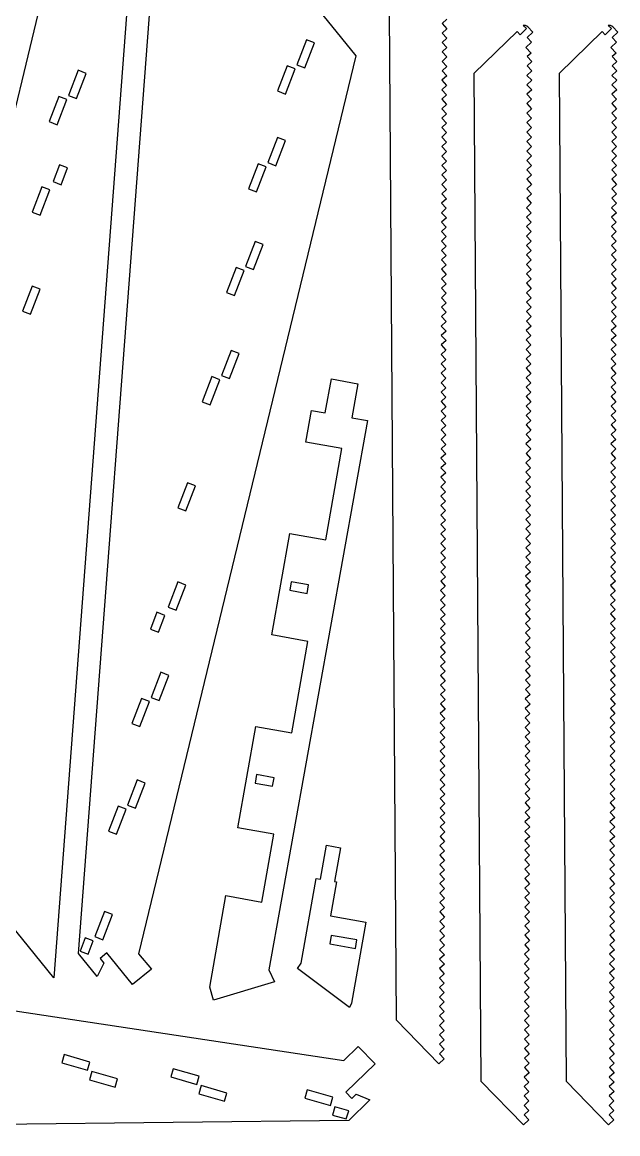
# Model space of a CAD drawing. Extents: x 12 to 2357, y -4 to 494.
# Drawn here: x 775.2 to 879.1, y 12.3 to 206.2 of the extents above; entities that cross this region are included whole.
import ezdxf

# ---------------------------------------------------------------- set-up
doc = ezdxf.new("R2010")
doc.units = 0
doc.layers.get('0').update_dxf_attribs({"linetype": 'CONTINUOUS'})

msp = doc.modelspace()

# ---------------------------------------------------------------- linework, layer by layer
for p, q in [((784.99, 43.79), (799.97, 241.65)), ((799.97, 241.65), (833.4, 200.37)), ((747.23, 80.8), (785.14, 237.43)), ((795.64, 237.39), (780.66, 39.52)), ((840.49, 32.12), (839.28, 208.01)), ((849.29, 206.75), (848.47, 205.99)), ((848.47, 205.99), (849.28, 205.1)), ((863.2, 205.11), (862.6, 205.63)), ((878.04, 205.11), (877.44, 205.63)), ((849.28, 205.1), (848.46, 204.33)), ((848.46, 204.33), (849.27, 203.46)), ((854.08, 197.34), (861.55, 204.6)), ((861.55, 204.6), (862.1, 204.03)), ((862.1, 204.03), (863.2, 205.11)), ((864.28, 204.48), (863.29, 203.56)), ((863.4, 205.42), (864.28, 204.48)), ((868.92, 197.34), (876.39, 204.6)), ((876.39, 204.6), (876.94, 204.03)), ((876.94, 204.03), (878.04, 205.11)), ((879.12, 204.48), (878.13, 203.56)), ((878.24, 205.42), (879.12, 204.48)), ((824.76, 203.18), (823.08, 198.8)), ((824.48, 198.26), (826.16, 202.64)), ((826.16, 202.64), (824.76, 203.18)), ((849.27, 203.46), (848.45, 202.69)), ((848.45, 202.69), (849.27, 201.8)), ((849.27, 201.8), (848.45, 201.04)), ((864.05, 202.74), (863.05, 201.82)), ((863.05, 201.82), (863.98, 200.81)), ((863.29, 203.56), (864.05, 202.74)), ((878.89, 202.74), (877.89, 201.82)), ((877.89, 201.82), (878.82, 200.81)), ((878.13, 203.56), (878.89, 202.74)), ((833.4, 200.37), (795.49, 43.74)), ((848.45, 201.04), (849.27, 200.16)), ((849.27, 200.16), (848.45, 199.39)), ((863.98, 200.81), (863.28, 200.26)), ((863.28, 200.26), (864.1, 199.38)), ((878.82, 200.81), (878.12, 200.26)), ((878.12, 200.26), (878.94, 199.38)), ((784.91, 197.84), (783.23, 193.46)), ((786.31, 197.3), (784.91, 197.84)), ((821.4, 198.61), (819.72, 194.23)), ((821.12, 193.7), (822.8, 198.07)), ((822.8, 198.07), (821.4, 198.61)), ((823.08, 198.8), (824.48, 198.26)), ((849.27, 198.51), (848.44, 197.74)), ((848.45, 199.39), (849.27, 198.51)), ((864.1, 199.38), (863.28, 198.61)), ((863.28, 198.61), (864.1, 197.73)), ((878.94, 199.38), (878.12, 198.61)), ((878.12, 198.61), (878.94, 197.73)), ((784.63, 192.92), (786.31, 197.3)), ((849.26, 196.86), (848.43, 196.09)), ((848.43, 196.09), (849.25, 195.2)), ((848.44, 197.74), (849.26, 196.86)), ((855.3, 21.45), (854.08, 197.34)), ((864.1, 197.73), (863.27, 196.96)), ((863.27, 196.96), (864.09, 196.09)), ((864.09, 196.09), (863.27, 195.32)), ((870.14, 21.45), (868.92, 197.34)), ((878.94, 197.73), (878.11, 196.96)), ((878.11, 196.96), (878.93, 196.09)), ((878.93, 196.09), (878.11, 195.32)), ((819.72, 194.23), (821.12, 193.7)), ((849.25, 195.2), (848.43, 194.43)), ((848.43, 194.43), (849.25, 193.55)), ((864.09, 194.43), (863.26, 193.67)), ((863.27, 195.32), (864.09, 194.43)), ((878.93, 194.43), (878.1, 193.67)), ((878.11, 195.32), (878.93, 194.43)), ((781.55, 193.27), (779.87, 188.89)), ((781.27, 188.35), (782.95, 192.73)), ((782.95, 192.73), (781.55, 193.27)), ((783.23, 193.46), (784.63, 192.92)), ((849.25, 193.55), (848.43, 192.78)), ((848.43, 192.78), (849.25, 191.9)), ((864.08, 192.79), (863.25, 192.02)), ((863.25, 192.02), (864.08, 191.14)), ((863.26, 193.67), (864.08, 192.79)), ((878.92, 192.79), (878.09, 192.02)), ((878.09, 192.02), (878.92, 191.14)), ((878.1, 193.67), (878.92, 192.79)), ((849.24, 190.26), (848.42, 189.49)), ((849.25, 191.9), (848.43, 191.13)), ((848.43, 191.13), (849.24, 190.26)), ((864.08, 191.14), (863.26, 190.37)), ((863.26, 190.37), (864.07, 189.49)), ((878.92, 191.14), (878.1, 190.37)), ((878.1, 190.37), (878.91, 189.49)), ((779.87, 188.89), (781.27, 188.35)), ((848.42, 189.49), (849.24, 188.6)), ((849.24, 188.6), (848.42, 187.84)), ((864.07, 189.49), (863.25, 188.72)), ((863.25, 188.72), (864.07, 187.84)), ((878.91, 189.49), (878.09, 188.72)), ((878.09, 188.72), (878.91, 187.84)), ((849.24, 186.96), (848.41, 186.19)), ((848.41, 186.19), (849.23, 185.3)), ((848.42, 187.84), (849.24, 186.96)), ((864.06, 186.19), (863.23, 185.42)), ((864.07, 187.84), (863.25, 187.07)), ((863.25, 187.07), (864.06, 186.19)), ((878.9, 186.19), (878.07, 185.42)), ((878.91, 187.84), (878.09, 187.07)), ((878.09, 187.07), (878.9, 186.19)), ((819.7, 186.12), (818.02, 181.73)), ((819.42, 181.2), (821.1, 185.58)), ((821.1, 185.58), (819.7, 186.12)), ((849.23, 185.3), (848.41, 184.54)), ((848.41, 184.54), (849.23, 183.66)), ((863.23, 185.42), (864.06, 184.54)), ((864.06, 184.54), (863.24, 183.76)), ((878.07, 185.42), (878.89, 184.54)), ((878.89, 184.54), (878.08, 183.76)), ((849.23, 183.66), (848.4, 182.88)), ((848.4, 182.88), (849.22, 182.01)), ((864.06, 182.89), (863.23, 182.12)), ((863.24, 183.76), (864.06, 182.89)), ((878.9, 182.89), (878.07, 182.12)), ((878.08, 183.76), (878.9, 182.89)), ((781.67, 181.34), (780.55, 178.42)), ((783.07, 180.8), (781.67, 181.34)), ((781.95, 177.88), (783.07, 180.8)), ((816.34, 181.54), (814.65, 177.15)), ((816.05, 176.62), (817.74, 181)), ((817.74, 181), (816.34, 181.54)), ((818.02, 181.73), (819.42, 181.2)), ((849.22, 182.01), (848.4, 181.24)), ((848.4, 181.24), (849.22, 180.36)), ((849.22, 180.36), (848.4, 179.59)), ((863.23, 182.12), (864.05, 181.23)), ((864.05, 181.23), (863.23, 180.47)), ((863.23, 180.47), (864.05, 179.59)), ((878.07, 182.12), (878.89, 181.23)), ((878.89, 181.23), (878.07, 180.47)), ((878.07, 180.47), (878.89, 179.59)), ((780.55, 178.42), (781.95, 177.88)), ((849.21, 178.71), (848.39, 177.94)), ((848.4, 179.59), (849.21, 178.71)), ((864.05, 179.59), (863.22, 178.82)), ((863.22, 178.82), (864.04, 177.94)), ((878.89, 179.59), (878.06, 178.82)), ((878.06, 178.82), (878.88, 177.94)), ((778.59, 177.5), (776.91, 173.12)), ((778.31, 172.58), (779.99, 176.96)), ((779.99, 176.96), (778.59, 177.5)), ((814.65, 177.15), (816.05, 176.62)), ((848.39, 177.94), (849.21, 177.07)), ((849.21, 177.07), (848.39, 176.3)), ((864.04, 177.94), (863.22, 177.17)), ((863.22, 177.17), (864.04, 176.29)), ((878.88, 177.94), (878.06, 177.17)), ((878.06, 177.17), (878.88, 176.29)), ((849.2, 175.41), (848.38, 174.65)), ((848.38, 174.65), (849.19, 173.77)), ((848.39, 176.3), (849.2, 175.41)), ((864.03, 174.64), (863.21, 173.87)), ((864.04, 176.29), (863.22, 175.52)), ((863.22, 175.52), (864.03, 174.64)), ((878.87, 174.64), (878.05, 173.87)), ((878.88, 176.29), (878.06, 175.52)), ((878.06, 175.52), (878.87, 174.64)), ((776.91, 173.12), (778.31, 172.58)), ((849.19, 173.77), (848.37, 173)), ((848.37, 173), (849.2, 172.12)), ((863.21, 173.87), (864.03, 172.99)), ((864.03, 172.99), (863.21, 172.22)), ((878.05, 173.87), (878.87, 172.99)), ((878.87, 172.99), (878.05, 172.22)), ((849.2, 172.12), (848.37, 171.35)), ((848.37, 171.35), (849.19, 170.47)), ((864.02, 171.34), (863.2, 170.57)), ((863.21, 172.22), (864.02, 171.34)), ((878.86, 171.34), (878.04, 170.57)), ((878.05, 172.22), (878.86, 171.34)), ((849.19, 168.82), (848.36, 168.05)), ((849.19, 170.47), (848.37, 169.7)), ((848.37, 169.7), (849.19, 168.82)), ((863.2, 170.57), (864.02, 169.7)), ((864.02, 169.7), (863.2, 168.92)), ((863.2, 168.92), (864.02, 168.04)), ((878.04, 170.57), (878.86, 169.7)), ((878.86, 169.7), (878.04, 168.92)), ((878.04, 168.92), (878.86, 168.04)), ((815.84, 168), (814.16, 163.62)), ((815.56, 163.08), (817.24, 167.46)), ((817.24, 167.46), (815.84, 168)), ((848.36, 168.05), (849.18, 167.17)), ((849.18, 167.17), (848.36, 166.41)), ((864.02, 168.04), (863.19, 167.28)), ((863.19, 167.28), (864.01, 166.4)), ((878.86, 168.04), (878.03, 167.28)), ((878.03, 167.28), (878.85, 166.4)), ((848.36, 166.41), (849.17, 165.54)), ((849.17, 165.54), (848.36, 164.76)), ((864.01, 166.4), (863.19, 165.63)), ((863.19, 165.63), (864.01, 164.75)), ((878.85, 166.4), (878.03, 165.63)), ((878.03, 165.63), (878.85, 164.75)), ((812.49, 163.46), (810.81, 159.08)), ((812.21, 158.54), (813.89, 162.92)), ((813.89, 162.92), (812.49, 163.46)), ((814.16, 163.62), (815.56, 163.08)), ((849.17, 163.89), (848.35, 163.12)), ((848.35, 163.12), (849.17, 162.23)), ((848.36, 164.76), (849.17, 163.89)), ((864, 163.11), (863.17, 162.34)), ((864.01, 164.75), (863.18, 163.98)), ((863.18, 163.98), (864, 163.11)), ((878.84, 163.11), (878.01, 162.34)), ((878.85, 164.75), (878.02, 163.98)), ((878.02, 163.98), (878.84, 163.11)), ((849.17, 162.23), (848.35, 161.47)), ((848.35, 161.47), (849.16, 160.59)), ((863.17, 162.34), (864, 161.45)), ((864, 161.45), (863.18, 160.68)), ((878.01, 162.34), (878.84, 161.45)), ((878.84, 161.45), (878.02, 160.68)), ((776.92, 160.19), (775.24, 155.82)), ((776.64, 155.28), (778.32, 159.66)), ((778.32, 159.66), (776.92, 160.19)), ((810.81, 159.08), (812.21, 158.54)), ((849.16, 160.59), (848.34, 159.82)), ((848.34, 159.82), (849.16, 158.94)), ((863.99, 159.8), (863.17, 159.04)), ((863.17, 159.04), (863.99, 158.15)), ((863.18, 160.68), (863.99, 159.8)), ((878.83, 159.8), (878.01, 159.04)), ((878.01, 159.04), (878.83, 158.15)), ((878.02, 160.68), (878.83, 159.8)), ((849.16, 157.29), (848.33, 156.52)), ((849.16, 158.94), (848.34, 158.17)), ((848.34, 158.17), (849.16, 157.29)), ((863.99, 158.15), (863.17, 157.38)), ((863.17, 157.38), (863.98, 156.51)), ((878.83, 158.15), (878.01, 157.38)), ((878.01, 157.38), (878.82, 156.51)), ((775.24, 155.82), (776.64, 155.28)), ((848.33, 156.52), (849.15, 155.64)), ((849.15, 155.64), (848.33, 154.87)), ((863.98, 156.51), (863.16, 155.74)), ((863.16, 155.74), (863.98, 154.87)), ((878.82, 156.51), (878, 155.74)), ((878, 155.74), (878.82, 154.87)), ((849.15, 153.99), (848.32, 153.22)), ((848.32, 153.22), (849.14, 152.34)), ((848.33, 154.87), (849.15, 153.99)), ((863.98, 153.22), (863.15, 152.45)), ((863.98, 154.87), (863.16, 154.1)), ((863.16, 154.1), (863.98, 153.22)), ((878.82, 153.22), (877.99, 152.45)), ((878.82, 154.87), (878, 154.1)), ((878, 154.1), (878.82, 153.22)), ((849.14, 152.34), (848.32, 151.57)), ((848.32, 151.57), (849.14, 150.7)), ((863.15, 152.45), (863.97, 151.57)), ((863.97, 151.57), (863.15, 150.8)), ((877.99, 152.45), (878.81, 151.57)), ((878.81, 151.57), (877.99, 150.8)), ((849.14, 150.7), (848.32, 149.92)), ((848.32, 149.92), (849.13, 149.04)), ((863.15, 150.8), (863.97, 149.92)), ((863.97, 149.92), (863.15, 149.16)), ((877.99, 150.8), (878.81, 149.92)), ((878.81, 149.92), (877.99, 149.16)), ((811.63, 148.96), (809.95, 144.59)), ((811.35, 144.05), (813.03, 148.43)), ((813.03, 148.43), (811.63, 148.96)), ((849.13, 149.04), (848.31, 148.28)), ((848.31, 148.28), (849.13, 147.4)), ((849.13, 147.4), (848.31, 146.63)), ((863.96, 148.27), (863.14, 147.5)), ((863.14, 147.5), (863.96, 146.62)), ((863.15, 149.16), (863.96, 148.27)), ((878.8, 148.27), (877.98, 147.5)), ((877.98, 147.5), (878.8, 146.62)), ((877.99, 149.16), (878.8, 148.27)), ((849.12, 145.75), (848.3, 144.98)), ((848.31, 146.63), (849.12, 145.75)), ((863.96, 146.62), (863.14, 145.86)), ((863.14, 145.86), (863.95, 144.97)), ((878.8, 146.62), (877.98, 145.86)), ((877.98, 145.86), (878.79, 144.97)), ((808.27, 144.4), (806.59, 140.02)), ((807.99, 139.48), (809.67, 143.86)), ((809.67, 143.86), (808.27, 144.4)), ((809.95, 144.59), (811.35, 144.05)), ((828.07, 138.07), (829.13, 143.99)), ((829.13, 143.99), (833.76, 143.17)), ((849.11, 144.11), (848.29, 143.34)), ((848.3, 144.98), (849.11, 144.11)), ((863.95, 144.97), (863.13, 144.2)), ((863.13, 144.2), (863.95, 143.33)), ((878.79, 144.97), (877.97, 144.2)), ((877.97, 144.2), (878.79, 143.33)), ((833.76, 143.17), (832.69, 137.24)), ((848.29, 143.34), (849.12, 142.45)), ((849.12, 142.45), (848.29, 141.68)), ((848.29, 141.68), (849.11, 140.8)), ((863.95, 141.67), (863.12, 140.91)), ((863.95, 143.33), (863.13, 142.55)), ((863.13, 142.55), (863.95, 141.67)), ((878.79, 141.67), (877.96, 140.91)), ((878.79, 143.33), (877.97, 142.55)), ((877.97, 142.55), (878.79, 141.67)), ((806.59, 140.02), (807.99, 139.48)), ((849.11, 140.8), (848.29, 140.04)), ((848.29, 140.04), (849.11, 139.15)), ((863.12, 140.91), (863.94, 140.03)), ((863.94, 140.03), (863.12, 139.25)), ((877.96, 140.91), (878.78, 140.03)), ((878.78, 140.03), (877.96, 139.25)), ((824.67, 132.98), (825.64, 138.51)), ((825.64, 138.51), (828.07, 138.07)), ((849.11, 139.15), (848.28, 138.38)), ((848.28, 138.38), (849.1, 137.51)), ((863.94, 138.38), (863.11, 137.61)), ((863.12, 139.25), (863.94, 138.38)), ((878.78, 138.38), (877.95, 137.61)), ((877.96, 139.25), (878.78, 138.38)), ((835.44, 136.74), (818.21, 40.93)), ((832.69, 137.24), (835.44, 136.74)), ((849.1, 137.51), (848.28, 136.74)), ((848.28, 136.74), (849.09, 135.87)), ((849.09, 135.87), (848.28, 135.1)), ((863.11, 137.61), (863.93, 136.73)), ((863.93, 136.73), (863.11, 135.97)), ((863.11, 135.97), (863.93, 135.08)), ((877.95, 137.61), (878.77, 136.73)), ((878.77, 136.73), (877.95, 135.97)), ((877.95, 135.97), (878.77, 135.08)), ((849.09, 134.22), (848.27, 133.45)), ((848.28, 135.1), (849.09, 134.22)), ((863.93, 135.08), (863.11, 134.31)), ((863.11, 134.31), (863.92, 133.44)), ((878.77, 135.08), (877.95, 134.31)), ((877.95, 134.31), (878.76, 133.44)), ((830.97, 131.87), (824.67, 132.98)), ((828.16, 115.93), (830.97, 131.87)), ((848.27, 133.45), (849.09, 132.57)), ((849.09, 132.57), (848.27, 131.8)), ((863.92, 133.44), (863.09, 132.67)), ((863.09, 132.67), (863.92, 131.78)), ((878.76, 133.44), (877.93, 132.67)), ((877.93, 132.67), (878.76, 131.78)), ((849.08, 130.92), (848.26, 130.16)), ((848.26, 130.16), (849.08, 129.27)), ((848.27, 131.8), (849.08, 130.92)), ((863.91, 130.14), (863.09, 129.37)), ((863.92, 131.78), (863.1, 131.01)), ((863.1, 131.01), (863.91, 130.14)), ((878.75, 130.14), (877.93, 129.37)), ((878.76, 131.78), (877.94, 131.01)), ((877.94, 131.01), (878.75, 130.14)), ((849.08, 129.27), (848.26, 128.5)), ((848.26, 128.5), (849.08, 127.62)), ((863.09, 129.37), (863.91, 128.48)), ((863.91, 128.48), (863.09, 127.72)), ((877.93, 129.37), (878.75, 128.48)), ((878.75, 128.48), (877.93, 127.72)), ((849.08, 127.62), (848.25, 126.86)), ((848.25, 126.86), (849.07, 125.97)), ((863.91, 126.84), (863.08, 126.07)), ((863.08, 126.07), (863.9, 125.2)), ((863.09, 127.72), (863.91, 126.84)), ((878.75, 126.84), (877.92, 126.07)), ((877.92, 126.07), (878.74, 125.2)), ((877.93, 127.72), (878.75, 126.84)), ((803.99, 125.89), (802.31, 121.52)), ((803.71, 120.98), (805.39, 125.36)), ((805.39, 125.36), (803.99, 125.89)), ((849.07, 124.33), (848.24, 123.55)), ((849.07, 125.97), (848.25, 125.2)), ((848.25, 125.2), (849.07, 124.33)), ((863.9, 125.2), (863.08, 124.43)), ((863.08, 124.43), (863.9, 123.55)), ((878.74, 125.2), (877.92, 124.43)), ((877.92, 124.43), (878.74, 123.55)), ((848.24, 123.55), (849.06, 122.67)), ((849.06, 122.67), (848.24, 121.91)), ((863.9, 123.55), (863.07, 122.78)), ((863.07, 122.78), (863.89, 121.9)), ((878.74, 123.55), (877.91, 122.78)), ((877.91, 122.78), (878.73, 121.9)), ((802.31, 121.52), (803.71, 120.98)), ((848.24, 121.91), (849.06, 121.03)), ((849.06, 121.03), (848.24, 120.25)), ((848.24, 120.25), (849.05, 119.38)), ((863.89, 121.9), (863.07, 121.13)), ((863.07, 121.13), (863.89, 120.25)), ((863.89, 120.25), (863.07, 119.49)), ((878.73, 121.9), (877.91, 121.13)), ((877.91, 121.13), (878.73, 120.25)), ((878.73, 120.25), (877.91, 119.49)), ((849.05, 119.38), (848.23, 118.61)), ((848.23, 118.61), (849.05, 117.73)), ((863.88, 118.6), (863.06, 117.83)), ((863.07, 119.49), (863.88, 118.6)), ((878.72, 118.6), (877.9, 117.83)), ((877.91, 119.49), (878.72, 118.6)), ((818.73, 99.33), (821.86, 117.04)), ((821.86, 117.04), (828.16, 115.93)), ((849.05, 117.73), (848.23, 116.97)), ((848.23, 116.97), (849.05, 116.08)), ((863.06, 117.83), (863.88, 116.96)), ((863.88, 116.96), (863.06, 116.19)), ((877.9, 117.83), (878.72, 116.96)), ((878.72, 116.96), (877.9, 116.19)), ((849.04, 114.44), (848.21, 113.67)), ((849.05, 116.08), (848.22, 115.31)), ((848.22, 115.31), (849.04, 114.44)), ((863.87, 115.3), (863.05, 114.54)), ((863.05, 114.54), (863.87, 113.66)), ((863.06, 116.19), (863.87, 115.3)), ((878.71, 115.3), (877.89, 114.54)), ((877.89, 114.54), (878.71, 113.66)), ((877.9, 116.19), (878.71, 115.3)), ((848.21, 113.67), (849.04, 112.78)), ((849.04, 112.78), (848.21, 112.01)), ((863.87, 113.66), (863.05, 112.88)), ((863.05, 112.88), (863.87, 112.01)), ((878.71, 113.66), (877.89, 112.88)), ((877.89, 112.88), (878.71, 112.01)), ((848.21, 112.01), (849.03, 111.14)), ((849.03, 111.14), (848.21, 110.37)), ((863.87, 112.01), (863.04, 111.24)), ((863.04, 111.24), (863.86, 110.36)), ((878.71, 112.01), (877.88, 111.24)), ((877.88, 111.24), (878.7, 110.36)), ((802.32, 108.59), (800.64, 104.21)), ((803.72, 108.05), (802.32, 108.59)), ((822.13, 108.61), (821.87, 107.13)), ((825.16, 108.08), (822.13, 108.61)), ((848.21, 110.37), (849.03, 109.48)), ((849.03, 109.48), (848.21, 108.72)), ((848.21, 108.72), (849.02, 107.84)), ((863.86, 108.71), (863.03, 107.94)), ((863.86, 110.36), (863.04, 109.59)), ((863.04, 109.59), (863.86, 108.71)), ((878.7, 108.71), (877.87, 107.94)), ((878.7, 110.36), (877.88, 109.59)), ((877.88, 109.59), (878.7, 108.71)), ((802.04, 103.68), (803.72, 108.05)), ((821.87, 107.13), (824.9, 106.59)), ((824.9, 106.59), (825.16, 108.08)), ((849.02, 107.84), (848.2, 107.07)), ((848.2, 107.07), (849.01, 106.2)), ((863.03, 107.94), (863.85, 107.06)), ((863.85, 107.06), (863.03, 106.3)), ((877.87, 107.94), (878.69, 107.06)), ((878.69, 107.06), (877.87, 106.3)), ((849.01, 106.2), (848.2, 105.43)), ((848.2, 105.43), (849.01, 104.55)), ((863.03, 106.3), (863.85, 105.41)), ((863.85, 105.41), (863.03, 104.64)), ((877.87, 106.3), (878.69, 105.41)), ((878.69, 105.41), (877.87, 104.64)), ((798.68, 103.29), (797.56, 100.37)), ((800.08, 102.75), (798.68, 103.29)), ((800.64, 104.21), (802.04, 103.68)), ((849.01, 104.55), (848.19, 103.78)), ((848.19, 103.78), (849.01, 102.9)), ((849.01, 102.9), (848.19, 102.13)), ((863.84, 103.77), (863.01, 103)), ((863.01, 103), (863.84, 102.11)), ((863.03, 104.64), (863.84, 103.77)), ((878.68, 103.77), (877.85, 103)), ((877.85, 103), (878.68, 102.11)), ((877.87, 104.64), (878.68, 103.77)), ((798.96, 99.84), (800.08, 102.75)), ((849.01, 101.25), (848.18, 100.49)), ((848.19, 102.13), (849.01, 101.25)), ((863.84, 102.11), (863.02, 101.35)), ((863.02, 101.35), (863.83, 100.47)), ((878.68, 102.11), (877.86, 101.35)), ((877.86, 101.35), (878.67, 100.47)), ((797.56, 100.37), (798.96, 99.84)), ((825.03, 98.22), (818.73, 99.33)), ((848.18, 100.49), (849, 99.6)), ((849, 99.6), (848.18, 98.83)), ((863.83, 100.47), (863.01, 99.7)), ((863.01, 99.7), (863.83, 98.82)), ((878.67, 100.47), (877.85, 99.7)), ((877.85, 99.7), (878.67, 98.82)), ((822.22, 82.27), (825.03, 98.22)), ((849, 97.96), (848.17, 97.19)), ((848.17, 97.19), (848.99, 96.3)), ((848.18, 98.83), (849, 97.96)), ((863.83, 97.17), (863, 96.41)), ((863.83, 98.82), (863.01, 98.05)), ((863.01, 98.05), (863.83, 97.17)), ((878.67, 97.17), (877.84, 96.41)), ((878.67, 98.82), (877.85, 98.05)), ((877.85, 98.05), (878.67, 97.17)), ((848.99, 96.3), (848.17, 95.54)), ((848.17, 95.54), (848.99, 94.66)), ((863, 96.41), (863.82, 95.53)), ((863.82, 95.53), (863, 94.76)), ((877.84, 96.41), (878.66, 95.53)), ((878.66, 95.53), (877.84, 94.76)), ((848.99, 94.66), (848.17, 93.88)), ((848.17, 93.88), (848.98, 93.01)), ((863.82, 93.89), (862.99, 93.11)), ((862.99, 93.11), (863.81, 92.23)), ((863, 94.76), (863.82, 93.89)), ((878.66, 93.89), (877.83, 93.11)), ((877.83, 93.11), (878.65, 92.23)), ((877.84, 94.76), (878.66, 93.89)), ((799.36, 92.82), (797.68, 88.44)), ((799.08, 87.91), (800.76, 92.28)), ((800.76, 92.28), (799.36, 92.82)), ((848.98, 93.01), (848.16, 92.24)), ((848.16, 92.24), (848.98, 91.36)), ((848.98, 91.36), (848.16, 90.59)), ((863.81, 92.23), (862.99, 91.46)), ((862.99, 91.46), (863.81, 90.59)), ((878.65, 92.23), (877.83, 91.46)), ((877.83, 91.46), (878.65, 90.59)), ((848.97, 89.71), (848.15, 88.94)), ((848.16, 90.59), (848.97, 89.71)), ((863.81, 90.59), (862.99, 89.82)), ((862.99, 89.82), (863.8, 88.93)), ((878.65, 90.59), (877.83, 89.82)), ((877.83, 89.82), (878.64, 88.93)), ((796, 88.25), (794.32, 83.87)), ((795.72, 83.34), (797.4, 87.71)), ((797.4, 87.71), (796, 88.25)), ((797.68, 88.44), (799.08, 87.91)), ((848.15, 88.94), (848.97, 88.06)), ((848.97, 88.06), (848.15, 87.3)), ((848.15, 87.3), (848.97, 86.41)), ((863.8, 88.93), (862.98, 88.17)), ((862.98, 88.17), (863.8, 87.29)), ((863.8, 87.29), (862.98, 86.52)), ((878.64, 88.93), (877.82, 88.17)), ((877.82, 88.17), (878.64, 87.29)), ((878.64, 87.29), (877.82, 86.52)), ((848.97, 86.41), (848.14, 85.64)), ((848.14, 85.64), (848.96, 84.77)), ((863.79, 85.64), (862.97, 84.87)), ((862.98, 86.52), (863.79, 85.64)), ((878.63, 85.64), (877.81, 84.87)), ((877.82, 86.52), (878.63, 85.64)), ((794.32, 83.87), (795.72, 83.34)), ((812.8, 65.67), (815.92, 83.38)), ((815.92, 83.38), (822.22, 82.27)), ((848.96, 84.77), (848.13, 84)), ((848.13, 84), (848.96, 83.11)), ((862.97, 84.87), (863.79, 83.99)), ((863.79, 83.99), (862.97, 83.22)), ((877.81, 84.87), (878.63, 83.99)), ((878.63, 83.99), (877.81, 83.22)), ((848.96, 83.11), (848.13, 82.35)), ((848.13, 82.35), (848.95, 81.47)), ((848.95, 81.47), (848.13, 80.7)), ((863.79, 82.34), (862.96, 81.57)), ((862.96, 81.57), (863.78, 80.7)), ((862.97, 83.22), (863.79, 82.34)), ((878.63, 82.34), (877.8, 81.57)), ((877.8, 81.57), (878.62, 80.7)), ((877.81, 83.22), (878.63, 82.34)), ((780.66, 39.52), (747.23, 80.8)), ((848.13, 80.7), (848.95, 79.82)), ((848.95, 79.82), (848.13, 79.05)), ((863.78, 80.7), (862.96, 79.92)), ((862.96, 79.92), (863.78, 79.04)), ((878.62, 80.7), (877.8, 79.92)), ((877.8, 79.92), (878.62, 79.04)), ((848.94, 78.17), (848.11, 77.4)), ((848.13, 79.05), (848.94, 78.17)), ((863.78, 79.04), (862.96, 78.27)), ((862.96, 78.27), (863.77, 77.4)), ((878.62, 79.04), (877.8, 78.27)), ((877.8, 78.27), (878.61, 77.4)), ((848.11, 77.4), (848.93, 76.51)), ((848.93, 76.51), (848.12, 75.74)), ((848.12, 75.74), (848.93, 74.86)), ((863.77, 77.4), (862.95, 76.63)), ((862.95, 76.63), (863.77, 75.74)), ((863.77, 75.74), (862.95, 74.98)), ((878.61, 77.4), (877.79, 76.63)), ((877.79, 76.63), (878.61, 75.74)), ((878.61, 75.74), (877.79, 74.98)), ((795.25, 74.04), (793.57, 69.66)), ((796.65, 73.5), (795.25, 74.04)), ((816.08, 74.97), (815.82, 73.5)), ((819.12, 74.43), (816.08, 74.97)), ((818.86, 72.97), (819.12, 74.43)), ((848.93, 74.86), (848.11, 74.09)), ((848.11, 74.09), (848.93, 73.21)), ((863.76, 74.11), (862.93, 73.33)), ((862.95, 74.98), (863.76, 74.11)), ((878.6, 74.11), (877.77, 73.33)), ((877.79, 74.98), (878.6, 74.11)), ((794.97, 69.12), (796.65, 73.5)), ((815.82, 73.5), (818.86, 72.97)), ((848.93, 73.21), (848.11, 72.44)), ((848.11, 72.44), (848.93, 71.57)), ((862.93, 73.33), (863.76, 72.45)), ((863.76, 72.45), (862.94, 71.68)), ((877.77, 73.33), (878.6, 72.45)), ((878.6, 72.45), (877.78, 71.68)), ((848.93, 71.57), (848.1, 70.8)), ((848.1, 70.8), (848.92, 69.91)), ((848.92, 69.91), (848.1, 69.15)), ((863.76, 70.8), (862.93, 70.04)), ((862.93, 70.04), (863.75, 69.15)), ((862.94, 71.68), (863.76, 70.8)), ((878.6, 70.8), (877.77, 70.04)), ((877.77, 70.04), (878.59, 69.15)), ((877.78, 71.68), (878.6, 70.8)), ((791.89, 69.47), (790.21, 65.09)), ((791.61, 64.56), (793.29, 68.93)), ((793.29, 68.93), (791.89, 69.47)), ((793.57, 69.66), (794.97, 69.12)), ((848.92, 68.27), (848.09, 67.5)), ((848.1, 69.15), (848.92, 68.27)), ((863.75, 69.15), (862.93, 68.38)), ((862.93, 68.38), (863.75, 67.51)), ((878.59, 69.15), (877.77, 68.38)), ((877.77, 68.38), (878.59, 67.51)), ((848.09, 67.5), (848.91, 66.62)), ((848.91, 66.62), (848.09, 65.85)), ((863.75, 67.51), (862.91, 66.73)), ((862.91, 66.73), (863.74, 65.85)), ((878.59, 67.51), (877.75, 66.73)), ((877.75, 66.73), (878.58, 65.85)), ((790.21, 65.09), (791.61, 64.56)), ((819.1, 64.56), (812.8, 65.67)), ((817.02, 52.75), (819.1, 64.56)), ((848.09, 65.85), (848.91, 64.97)), ((848.91, 64.97), (848.09, 64.2)), ((848.09, 64.2), (848.9, 63.32)), ((863.74, 64.2), (862.91, 63.43)), ((863.74, 65.85), (862.92, 65.07)), ((862.92, 65.07), (863.74, 64.2)), ((878.58, 64.2), (877.75, 63.43)), ((878.58, 65.85), (877.76, 65.07)), ((877.76, 65.07), (878.58, 64.2)), ((827.23, 56.74), (828.27, 62.65)), ((828.27, 62.65), (830.75, 62.21)), ((830.75, 62.21), (829.7, 56.31)), ((848.9, 63.32), (848.08, 62.55)), ((848.08, 62.55), (848.9, 61.67)), ((862.91, 63.43), (863.73, 62.54)), ((863.73, 62.54), (862.91, 61.78)), ((877.75, 63.43), (878.57, 62.54)), ((878.57, 62.54), (877.75, 61.78)), ((848.9, 61.67), (848.08, 60.9)), ((848.08, 60.9), (848.89, 60.02)), ((862.91, 61.78), (863.73, 60.9)), ((863.73, 60.9), (862.91, 60.13)), ((862.91, 60.13), (863.72, 59.25)), ((877.75, 61.78), (878.57, 60.9)), ((878.57, 60.9), (877.75, 60.13)), ((877.75, 60.13), (878.56, 59.25)), ((848.89, 60.02), (848.07, 59.25)), ((848.07, 59.25), (848.89, 58.38)), ((848.89, 58.38), (848.07, 57.61)), ((863.72, 59.25), (862.9, 58.48)), ((862.9, 58.48), (863.72, 57.6)), ((878.56, 59.25), (877.74, 58.48)), ((877.74, 58.48), (878.56, 57.6)), ((823.86, 42.1), (826.46, 56.88)), ((826.46, 56.88), (827.23, 56.74)), ((830, 56.25), (828.95, 50.32)), ((829.7, 56.31), (830, 56.25)), ((848.89, 56.72), (848.06, 55.96)), ((848.07, 57.61), (848.89, 56.72)), ((863.72, 57.6), (862.9, 56.84)), ((862.9, 56.84), (863.72, 55.95)), ((878.56, 57.6), (877.74, 56.84)), ((877.74, 56.84), (878.56, 55.95)), ((848.88, 55.09), (848.05, 54.31)), ((848.05, 54.31), (848.88, 53.43)), ((848.06, 55.96), (848.88, 55.09)), ((863.72, 55.95), (862.89, 55.18)), ((862.89, 55.18), (863.71, 54.31)), ((863.71, 54.31), (862.89, 53.53)), ((878.56, 55.95), (877.73, 55.18)), ((877.73, 55.18), (878.55, 54.31)), ((878.55, 54.31), (877.73, 53.53)), ((807.9, 37.87), (810.72, 53.86)), ((810.72, 53.86), (817.02, 52.75)), ((848.88, 53.43), (848.05, 52.66)), ((848.05, 52.66), (848.87, 51.78)), ((863.71, 52.65), (862.88, 51.88)), ((862.89, 53.53), (863.71, 52.65)), ((878.55, 52.65), (877.72, 51.88)), ((877.73, 53.53), (878.55, 52.65)), ((789.54, 51.1), (787.86, 46.72)), ((789.26, 46.18), (790.94, 50.56)), ((790.94, 50.56), (789.54, 51.1)), ((848.87, 51.78), (848.05, 51.02)), ((848.05, 51.02), (848.87, 50.13)), ((862.88, 51.88), (863.7, 51.01)), ((863.7, 51.01), (862.88, 50.23)), ((877.72, 51.88), (878.54, 51.01)), ((878.54, 51.01), (877.72, 50.23)), ((671.95, 49.22), (831.28, 25.11)), ((828.95, 50.32), (835.16, 49.23)), ((835.16, 49.23), (832.67, 35.09)), ((848.86, 48.48), (848.04, 47.72)), ((848.87, 50.13), (848.05, 49.36)), ((848.05, 49.36), (848.86, 48.48)), ((862.88, 50.23), (863.7, 49.35)), ((863.7, 49.35), (862.88, 48.59)), ((862.88, 48.59), (863.69, 47.71)), ((877.72, 50.23), (878.54, 49.35)), ((878.54, 49.35), (877.72, 48.59)), ((877.72, 48.59), (878.53, 47.71)), ((787.86, 46.72), (789.26, 46.18)), ((829.12, 46.93), (828.86, 45.44)), ((833.58, 46.14), (829.12, 46.93)), ((848.04, 47.72), (848.85, 46.85)), ((848.85, 46.85), (848.04, 46.07)), ((863.69, 47.71), (862.87, 46.94)), ((862.87, 46.94), (863.69, 46.06)), ((878.53, 47.71), (877.71, 46.94)), ((877.71, 46.94), (878.53, 46.06)), ((786.18, 46.53), (785.28, 44.18)), ((787.58, 45.99), (786.18, 46.53)), ((786.68, 43.65), (787.58, 45.99)), ((828.86, 45.44), (833.32, 44.65)), ((833.32, 44.65), (833.58, 46.14)), ((848.86, 45.2), (848.03, 44.43)), ((848.04, 46.07), (848.86, 45.2)), ((863.69, 46.06), (862.87, 45.29)), ((862.87, 45.29), (863.68, 44.42)), ((878.53, 46.06), (877.71, 45.29)), ((877.71, 45.29), (878.52, 44.42)), ((788.23, 39.78), (784.99, 43.79)), ((785.28, 44.18), (786.68, 43.65)), ((789.95, 43.87), (788.78, 42.92)), ((788.78, 42.92), (789.44, 42.11)), ((794.42, 38.34), (789.95, 43.87)), ((795.49, 43.74), (797.71, 41.01)), ((848.03, 44.43), (848.85, 43.54)), ((848.85, 43.54), (848.03, 42.78)), ((848.03, 42.78), (848.85, 41.9)), ((863.68, 44.42), (862.85, 43.65)), ((862.85, 43.65), (863.68, 42.76)), ((863.68, 42.76), (862.86, 41.99)), ((878.52, 44.42), (877.69, 43.65)), ((877.69, 43.65), (878.52, 42.76)), ((878.52, 42.76), (877.7, 41.99)), ((789.44, 42.11), (788.23, 39.78)), ((797.71, 41.01), (794.42, 38.34)), ((818.21, 40.93), (819.23, 38.81)), ((823.24, 41.18), (823.86, 42.1)), ((832.27, 34.37), (823.24, 41.18)), ((848.85, 41.9), (848.02, 41.13)), ((848.02, 41.13), (848.84, 40.25)), ((863.68, 41.12), (862.85, 40.35)), ((862.86, 41.99), (863.68, 41.12)), ((878.52, 41.12), (877.69, 40.35)), ((877.7, 41.99), (878.52, 41.12)), ((819.23, 38.81), (808.56, 35.64)), ((848.84, 40.25), (848.02, 39.48)), ((848.02, 39.48), (848.84, 38.6)), ((862.85, 40.35), (863.67, 39.46)), ((863.67, 39.46), (862.85, 38.69)), ((877.69, 40.35), (878.51, 39.46)), ((878.51, 39.46), (877.69, 38.69)), ((808.56, 35.64), (807.9, 37.87)), ((848.83, 36.95), (848.01, 36.18)), ((848.84, 38.6), (848.02, 37.84)), ((848.02, 37.84), (848.83, 36.95)), ((863.67, 37.82), (862.84, 37.05)), ((862.84, 37.05), (863.66, 36.18)), ((862.85, 38.69), (863.67, 37.82)), ((878.51, 37.82), (877.68, 37.05)), ((877.68, 37.05), (878.5, 36.18)), ((877.69, 38.69), (878.51, 37.82)), ((832.67, 35.09), (832.27, 34.37)), ((848.01, 36.18), (848.83, 35.31)), ((848.83, 35.31), (848.01, 34.53)), ((863.66, 36.18), (862.84, 35.41)), ((862.84, 35.41), (863.66, 34.53)), ((878.5, 36.18), (877.68, 35.41)), ((877.68, 35.41), (878.5, 34.53)), ((848.82, 33.65), (848, 32.88)), ((848.01, 34.53), (848.82, 33.65)), ((863.66, 34.53), (862.83, 33.76)), ((862.83, 33.76), (863.65, 32.88)), ((878.5, 34.53), (877.67, 33.76)), ((877.67, 33.76), (878.49, 32.88)), ((847.86, 24.55), (840.49, 32.12)), ((848, 32.88), (848.82, 32.01)), ((848.82, 32.01), (848, 31.23)), ((848, 31.23), (848.82, 30.35)), ((863.65, 32.88), (862.83, 32.11)), ((862.83, 32.11), (863.65, 31.23)), ((863.65, 31.23), (862.83, 30.47)), ((878.49, 32.88), (877.67, 32.11)), ((877.67, 32.11), (878.49, 31.23)), ((878.49, 31.23), (877.67, 30.47)), ((848.82, 30.35), (847.99, 29.59)), ((847.99, 29.59), (848.81, 28.71)), ((863.64, 29.58), (862.82, 28.81)), ((862.83, 30.47), (863.64, 29.58)), ((878.48, 29.58), (877.66, 28.81)), ((877.67, 30.47), (878.48, 29.58)), ((831.28, 25.11), (833.82, 27.56)), ((833.82, 27.56), (836.76, 24.51)), ((848.81, 28.71), (847.99, 27.94)), ((847.99, 27.94), (848.81, 27.06)), ((862.82, 28.81), (863.64, 27.94)), ((863.64, 27.94), (862.82, 27.17)), ((862.82, 27.17), (863.64, 26.28)), ((877.66, 28.81), (878.48, 27.94)), ((878.48, 27.94), (877.66, 27.17)), ((877.66, 27.17), (878.48, 26.28)), ((782.47, 26.13), (782.06, 24.69)), ((786.98, 24.84), (782.47, 26.13)), ((848.8, 25.42), (847.86, 24.55)), ((848.81, 27.06), (847.98, 26.29)), ((847.98, 26.29), (848.8, 25.42)), ((863.64, 26.28), (862.81, 25.51)), ((862.81, 25.51), (863.63, 24.64)), ((878.48, 26.28), (877.65, 25.51)), ((877.65, 25.51), (878.47, 24.64)), ((782.06, 24.69), (786.56, 23.4)), ((786.56, 23.4), (786.98, 24.84)), ((801.54, 23.67), (801.12, 22.23)), ((806.04, 22.38), (801.54, 23.67)), ((836.76, 24.51), (831.64, 19.58)), ((863.63, 24.64), (862.81, 23.86)), ((862.81, 23.86), (863.63, 22.98)), ((878.47, 24.64), (877.65, 23.86)), ((877.65, 23.86), (878.47, 22.98)), ((787.31, 23.18), (786.9, 21.74)), ((786.9, 21.74), (791.41, 20.45)), ((791.82, 21.89), (787.31, 23.18)), ((791.41, 20.45), (791.82, 21.89)), ((801.12, 22.23), (805.63, 20.94)), ((805.63, 20.94), (806.04, 22.38)), ((862.66, 13.88), (855.3, 21.45)), ((863.63, 22.98), (862.8, 22.22)), ((862.8, 22.22), (863.62, 21.34)), ((863.62, 21.34), (862.8, 20.56)), ((877.5, 13.88), (870.14, 21.45)), ((878.47, 22.98), (877.64, 22.22)), ((877.64, 22.22), (878.46, 21.34)), ((878.46, 21.34), (877.64, 20.56)), ((806.38, 20.72), (805.97, 19.28)), ((810.89, 19.43), (806.38, 20.72)), ((810.47, 17.99), (810.89, 19.43)), ((824.89, 19.98), (824.48, 18.54)), ((829.4, 18.69), (824.89, 19.98)), ((831.64, 19.58), (832.69, 18.5)), ((862.8, 20.56), (863.62, 19.69)), ((863.62, 19.69), (862.8, 18.92)), ((877.64, 20.56), (878.46, 19.69)), ((878.46, 19.69), (877.64, 18.92)), ((805.97, 19.28), (810.47, 17.99)), ((824.48, 18.54), (828.98, 17.25)), ((828.98, 17.25), (829.4, 18.69)), ((835.86, 18.22), (832.16, 14.65)), ((832.69, 18.5), (833.44, 19.22)), ((833.44, 19.22), (835.86, 18.22)), ((863.61, 18.04), (862.79, 17.28)), ((862.8, 18.92), (863.61, 18.04)), ((878.45, 18.04), (877.63, 17.28)), ((877.64, 18.92), (878.45, 18.04)), ((829.73, 17.03), (829.32, 15.59)), ((829.32, 15.59), (831.73, 14.9)), ((832.15, 16.34), (829.73, 17.03)), ((831.73, 14.9), (832.15, 16.34)), ((862.79, 17.28), (863.61, 16.39)), ((863.61, 16.39), (862.79, 15.62)), ((862.79, 15.62), (863.6, 14.75)), ((877.63, 17.28), (878.45, 16.39)), ((878.45, 16.39), (877.63, 15.62)), ((877.63, 15.62), (878.44, 14.75)), ((832.16, 14.65), (633.74, 12.32)), ((863.6, 14.75), (862.66, 13.88)), ((878.44, 14.75), (877.5, 13.88))]:
    msp.add_line(p, q)
for centre in [(862.83, 204.84), (877.67, 204.84)]:
    msp.add_arc(centre, 0.818, 45.4307, 105.8783)

doc.saveas('drawing.dxf')
